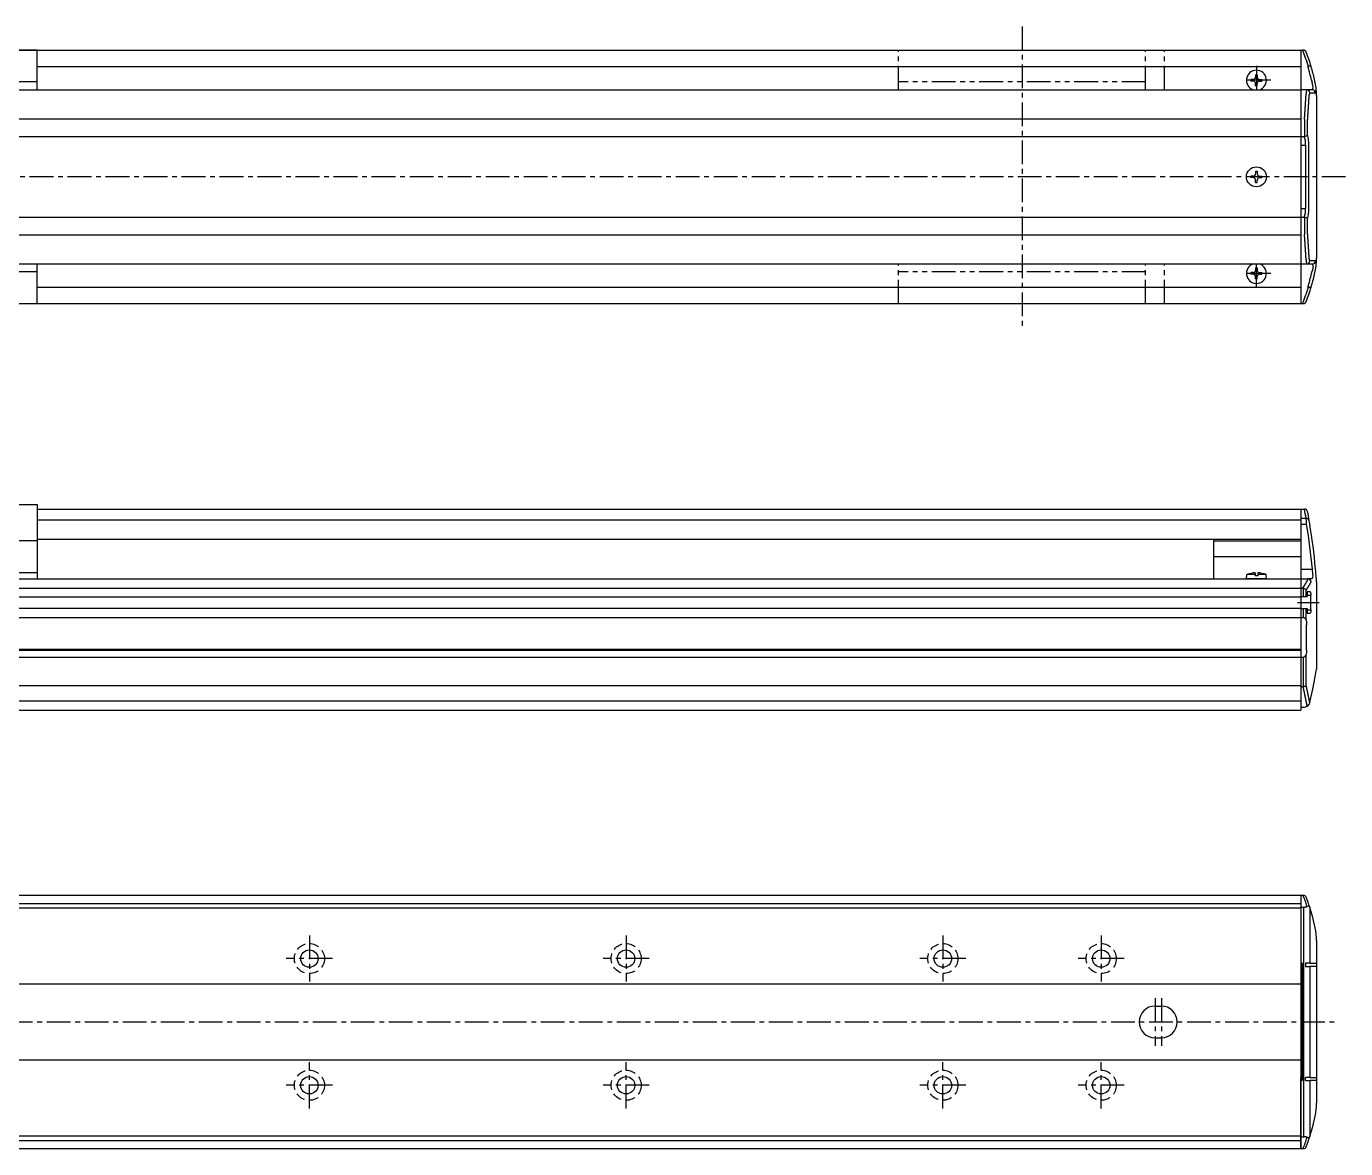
# Model space of a CAD drawing. Extents: x -241 to 603, y 110 to 503.
# Drawn here: x 186.1 to 602.6, y 148.9 to 503.1 of the extents above; entities that cross this region are included whole.
import ezdxf

# ---------------------------------------------------------------- set-up
doc = ezdxf.new("R2010")
doc.units = 0
for name, pattern in [('CENTER', [12, 7.5, -1.5, 1.5, -1.5]), ('CONTINOUS', [0]), ('DASHED', [4.5, 3, -1.5]), ('PHANTOM', [15, 7.5, -1.5, 1.5, -1.5, 1.5, -1.5])]:
    doc.linetypes.add(name, pattern=pattern)
doc.layers.get('0').update_dxf_attribs({"linetype": 'CONTINUOUS'})
doc.layers.add('CENTER', color=1, linetype='CENTER')

# ---------------------------------------------------------------- blocks, each defined once
blk = doc.blocks.new('DTL0004')
at = {"color": 0, "linetype": 'CONTINUOUS'}
for p, q in [((-3.15, 0), (-3.04, 1.3)), ((3.15, 0), (-3.15, 0)), ((-0.4, 1.3), (-3.04, 1.3)), ((-0.4, 1.89), (-0.4, 0.9)), ((0.4, 0.9), (-0.4, 0.9)), ((0.4, 1.89), (0.4, 0.9)), ((3.04, 1.3), (0.4, 1.3)), ((3.15, 0), (3.04, 1.3))]:
    blk.add_line(p, q, dxfattribs=at)
for start, end in [(92.8723, 112.3565), (67.6435, 87.1277)]:
    blk.add_arc((0, -6.08), 7.98, start, end, dxfattribs=at)
at = {"color": 0}
blk.add_point((0, 0), dxfattribs=at)
blk.add_point((0, 0), dxfattribs=at)

msp = doc.modelspace()

# ---------------------------------------------------------------- linework, layer by layer
at = {"color": 7, "linetype": 'CONTINOUS'}
for p, q in [((-67.56, 495.65), (588.44, 495.65)), ((189.44, 495.65), (111.44, 495.65)), ((189.44, 483.15), (189.44, 495.65)), ((588.44, 495.65), (588.44, 415.65)), ((588.44, 495.65), (589.03, 495.65)), ((589.22, 495.65), (589.03, 495.65)), ((189.44, 490.45), (588.44, 490.45)), ((574.19, 487.9), (574.19, 487.15)), ((574.19, 487.9), (574.69, 487.9)), ((574.69, 487.9), (574.69, 487.15)), ((590.83, 490.47), (590.69, 490.45)), ((189.44, 485.65), (111.44, 485.65)), ((572.69, 486.4), (572.69, 485.9)), ((573.44, 486.4), (572.69, 486.4)), ((573.44, 485.9), (572.69, 485.9)), ((574.19, 484.4), (574.19, 485.15)), ((574.19, 484.4), (574.69, 484.4)), ((574.69, 484.4), (574.69, 485.15)), ((575.44, 486.4), (576.19, 486.4)), ((575.44, 485.9), (576.19, 485.9)), ((576.19, 486.4), (576.19, 485.9)), ((591.83, 486.15), (592.04, 485.42)), ((593.02, 485.37), (592.81, 486.37)), ((593.35, 483.26), (593.34, 483.28)), ((-67.56, 483.15), (588.44, 483.15)), ((189.44, 483.15), (588.44, 483.15)), ((592.11, 483.15), (588.44, 483.15)), ((591.28, 482.15), (593.11, 482.15)), ((593.44, 481.3), (593.44, 430)), ((-67.56, 473.92), (588.44, 473.92)), ((589.62, 473.9), (589.63, 473.9)), ((589.63, 473.9), (589.63, 468.4)), ((590.62, 468.99), (590.62, 473.72)), ((-67.56, 468.38), (588.44, 468.38)), ((588.44, 468.4), (589.52, 468.4)), ((589.63, 468.4), (589.52, 468.4)), ((588.44, 465.65), (589.96, 465.65)), ((589.96, 465.65), (589.96, 445.65)), ((590.94, 445.65), (590.94, 465.65)), ((572.69, 455.9), (572.69, 455.4)), ((573.44, 455.9), (572.69, 455.9)), ((573.44, 455.4), (572.69, 455.4)), ((574.19, 457.4), (574.19, 456.65)), ((574.19, 457.4), (574.69, 457.4)), ((574.19, 453.9), (574.19, 454.65)), ((574.69, 457.4), (574.69, 456.65)), ((574.69, 453.9), (574.69, 454.65)), ((575.44, 455.9), (576.19, 455.9)), ((575.44, 455.4), (576.19, 455.4)), ((576.19, 455.9), (576.19, 455.4)), ((574.19, 453.9), (574.69, 453.9)), ((-67.56, 442.92), (588.44, 442.92)), ((588.44, 445.65), (589.96, 445.65)), ((588.44, 442.9), (589.52, 442.9)), ((589.52, 442.9), (589.63, 442.89)), ((589.63, 442.89), (589.63, 437.4)), ((590.62, 437.57), (590.62, 442.31)), ((-67.56, 437.38), (588.44, 437.38)), ((589.63, 437.4), (589.62, 437.4)), ((593.11, 429.15), (591.28, 429.15)), ((-67.56, 428.15), (588.44, 428.15)), ((189.44, 425.65), (111.44, 425.65)), ((189.44, 428.15), (588.44, 428.15)), ((189.44, 415.65), (189.44, 428.15)), ((572.69, 425.4), (572.69, 424.9)), ((573.44, 425.4), (572.69, 425.4)), ((573.44, 424.9), (572.69, 424.9)), ((574.19, 426.9), (574.19, 426.15)), ((574.19, 426.9), (574.69, 426.9)), ((574.69, 426.9), (574.69, 426.15)), ((575.44, 425.4), (576.19, 425.4)), ((575.44, 424.9), (576.19, 424.9)), ((576.19, 425.4), (576.19, 424.9)), ((588.44, 428.15), (592.11, 428.15)), ((591.83, 425.15), (592.04, 425.88)), ((592.81, 424.93), (593.02, 425.92)), ((593.34, 428.02), (593.35, 428.03)), ((189.44, 420.85), (588.44, 420.85)), ((574.19, 423.4), (574.19, 424.15)), ((574.19, 423.4), (574.69, 423.4)), ((574.69, 423.4), (574.69, 424.15)), ((590.83, 420.83), (590.69, 420.84)), ((-67.56, 415.65), (588.44, 415.65)), ((111.44, 415.65), (189.44, 415.65)), ((588.44, 415.65), (589.03, 415.65)), ((589.03, 415.65), (589.22, 415.65)), ((111.44, 352.26), (189.44, 352.26)), ((189.44, 352.26), (189.44, 328.76)), ((189.44, 350.76), (588.44, 350.76)), ((588.44, 350.76), (588.44, 288.26)), ((588.44, 350.76), (588.44, 341.26)), ((588.44, 350.76), (589.62, 350.76)), ((588.44, 350.76), (588.44, 341.26)), ((589.63, 350.76), (589.62, 350.76)), ((189.44, 347.4), (588.44, 347.4)), ((588.44, 347.87), (590.14, 347.87)), ((588.44, 345.99), (590.29, 345.99)), ((158.52, 340.89), (189.44, 340.89)), ((189.44, 341.26), (588.44, 341.26)), ((560.94, 341.26), (560.94, 328.76)), ((560.94, 340.79), (588.44, 340.79)), ((560.94, 335.8), (588.44, 335.8)), ((111.44, 330.76), (189.44, 330.76)), ((588.44, 331.76), (592.11, 331.76)), ((593.34, 329.08), (593.35, 329.06)), ((-67.56, 328.76), (588.44, 328.76)), ((-67.56, 325.76), (588.44, 325.76)), ((588.44, 328.76), (590.69, 328.76)), ((588.44, 328.76), (588.44, 287.26)), ((588.44, 325.76), (589.03, 325.76)), ((589.03, 325.76), (589.22, 325.74)), ((589.22, 325.74), (589.22, 323.16)), ((590.16, 323.16), (590.16, 325.18)), ((591.83, 328.76), (590.69, 328.76)), ((590.69, 328.76), (590.83, 328.75)), ((592.04, 328.85), (591.83, 328.76)), ((593.44, 327.76), (593.44, 300.26)), ((-67.56, 323.01), (588.44, 323.01)), ((588.44, 323.16), (590.41, 323.16)), ((591.36, 324.61), (590.41, 324.61)), ((590.41, 324.61), (590.41, 323.16)), ((590.41, 323.61), (591.67, 323.61)), ((591.67, 318.91), (591.67, 323.61)), ((-67.56, 319.51), (588.44, 319.51)), ((588.44, 319.36), (590.41, 319.36)), ((589.22, 319.36), (589.22, 316.49)), ((590.16, 315.69), (590.16, 319.36)), ((590.41, 319.36), (590.41, 317.91)), ((590.41, 318.91), (591.67, 318.91)), ((590.41, 317.91), (591.36, 317.91)), ((-67.56, 316.49), (588.44, 316.49)), ((588.44, 316.49), (589.22, 316.49)), ((590.3, 306.26), (590.3, 314.26)), ((-67.56, 306.56), (588.44, 306.56)), ((-67.56, 306.26), (588.44, 306.26)), ((590.16, 295.03), (590.16, 304.82)), ((-67.56, 304.02), (588.44, 304.02)), ((588.44, 304.02), (589.22, 304.02)), ((589.22, 304.02), (589.22, 294.76)), ((-67.56, 295.03), (588.44, 295.03)), ((588.44, 294.76), (589.17, 294.76)), ((589.22, 294.76), (589.17, 294.76)), ((-67.56, 290.26), (588.44, 290.26)), ((588.44, 288.26), (589.39, 288.26)), ((591.33, 289.79), (591.29, 289.65)), ((-67.56, 287.26), (588.44, 287.26)), ((-67.56, 228.86), (588.44, 228.86)), ((-67.56, 226.27), (588.44, 226.27)), ((588.44, 228.86), (588.44, 148.86)), ((588.44, 228.86), (588.44, 206.42)), ((588.44, 228.86), (589.17, 228.86)), ((588.44, 225.11), (589.39, 225.11)), ((589.17, 228.86), (589.22, 228.86)), ((589.39, 152.62), (589.39, 225.11)), ((591.29, 225.07), (591.33, 224.95)), ((591.33, 224.95), (591.33, 207.36)), ((-67.56, 224.86), (588.44, 224.86)), ((593.44, 214.52), (593.44, 163.21)), ((588.89, 207.36), (588.44, 207.36)), ((588.44, 206.42), (588.89, 206.41)), ((588.89, 207.36), (588.89, 170.36)), ((591.33, 207.36), (589.94, 207.36)), ((589.94, 207.36), (589.94, 206.36)), ((589.94, 206.36), (591.33, 206.36)), ((591.33, 207.36), (593.27, 207.36)), ((591.33, 206.36), (591.33, 171.36)), ((593.27, 206.36), (591.33, 206.36)), ((593.27, 207.36), (593.44, 207.31)), ((593.44, 206.3), (593.27, 206.36)), ((-67.56, 200.86), (588.44, 200.86)), ((542.44, 193.86), (544.44, 193.86)), ((542.44, 183.86), (544.44, 183.86)), ((-67.56, 176.86), (588.44, 176.86)), ((588.89, 171.32), (588.44, 171.31)), ((588.44, 148.86), (588.44, 171.31)), ((591.33, 171.36), (589.94, 171.36)), ((589.94, 170.36), (589.94, 171.36)), ((591.33, 171.36), (593.27, 171.36)), ((593.27, 171.36), (593.44, 171.43)), ((588.89, 170.36), (588.44, 170.36)), ((589.94, 170.36), (591.33, 170.36)), ((591.33, 170.36), (591.33, 152.78)), ((593.27, 170.36), (591.33, 170.36)), ((593.44, 170.42), (593.27, 170.36)), ((-67.56, 152.86), (588.44, 152.86)), ((-67.56, 151.46), (588.44, 151.46)), ((588.44, 152.62), (589.39, 152.62)), ((591.33, 152.78), (591.29, 152.66)), ((-67.56, 148.86), (588.44, 148.86)), ((588.44, 148.86), (589.17, 148.86)), ((589.22, 148.86), (589.17, 148.86))]:
    msp.add_line(p, q, dxfattribs=at)
at = {"color": 3, "linetype": 'PHANTOM'}
for p, q in [((461.44, 483.15), (461.44, 495.65)), ((539.44, 483.15), (539.44, 495.65)), ((545.44, 483.15), (545.44, 495.65)), ((539.44, 485.65), (461.44, 485.65)), ((461.44, 415.65), (461.44, 428.15)), ((539.44, 425.65), (461.44, 425.65)), ((539.44, 415.65), (539.44, 428.15)), ((545.44, 415.65), (545.44, 428.15))]:
    msp.add_line(p, q, dxfattribs=at)
at = {"color": 7, "linetype": 'CONTINOUS'}
for points in [[(591.73, 490.47), (591.72, 490.48), (591.71, 490.5), (591.6, 490.55), (591.41, 490.56), (591.14, 490.54), (590.83, 490.47)], [(592.34, 483.95), (592.25, 484.51), (592.04, 485.42)], [(592.34, 427.34), (592.25, 426.79), (592.04, 425.88)], [(591.73, 420.82), (591.72, 420.82), (591.71, 420.8), (591.6, 420.75), (591.41, 420.73), (591.14, 420.76), (590.83, 420.83)], [(590.29, 345.99), (590.26, 346.42), (590.21, 347.04), (590.16, 347.54), (590.14, 347.87)], [(592.04, 328.85), (592.25, 329.24), (592.34, 329.71)], [(591.36, 324.61), (591.37, 324.61), (591.47, 324.54), (591.56, 324.37), (591.63, 324.13), (591.66, 323.83), (591.67, 323.61)], [(591.67, 318.91), (591.67, 318.81), (591.64, 318.49), (591.58, 318.2), (591.49, 318), (591.38, 317.91), (591.36, 317.91)], [(590.16, 315.69), (590.24, 315.2), (590.3, 314.26)], [(590.3, 306.26), (590.28, 305.71), (590.16, 304.82)], [(591.33, 289.79), (592.25, 293.88), (593.02, 297.84)], [(591.29, 225.07), (591.24, 225.17), (591.1, 225.3), (590.84, 225.36), (590.45, 225.29)], [(593.02, 218.59), (592.25, 221.86), (591.33, 224.95)], [(591.33, 152.78), (592.25, 155.87), (593.02, 159.14)], [(590.45, 152.44), (590.66, 152.38), (590.96, 152.38), (591.19, 152.49), (591.29, 152.66)]]:
    msp.add_lwpolyline(points, dxfattribs=at)
for points in [[(589.62, 473.9, 0), (589.63, 473.96, 0), (589.63, 474.02, 0), (589.63, 474.08, 0), (589.64, 474.15, 0), (589.64, 474.21, 0), (589.65, 474.27, 0), (589.65, 474.33, 0), (589.66, 474.39, 0), (589.66, 474.46, 0), (589.66, 474.52, 0), (589.67, 474.58, 0), (589.67, 474.64, 0), (589.68, 474.7, 0), (589.68, 474.76, 0), (589.68, 474.83, 0), (589.69, 474.89, 0), (589.69, 474.95, 0), (589.7, 475.01, 0), (589.7, 475.07, 0), (589.71, 475.14, 0), (589.71, 475.2, 0), (589.71, 475.26, 0), (589.72, 475.32, 0), (589.72, 475.38, 0), (589.73, 475.45, 0), (589.73, 475.51, 0), (589.74, 475.57, 0), (589.74, 475.63, 0), (589.74, 475.69, 0), (589.75, 475.76, 0), (589.75, 475.82, 0), (589.75, 475.88, 0), (589.76, 475.94, 0), (589.76, 476, 0), (589.77, 476.07, 0), (589.77, 476.13, 0), (589.77, 476.19, 0), (589.78, 476.25, 0), (589.78, 476.31, 0), (589.79, 476.38, 0), (589.79, 476.44, 0), (589.8, 476.5, 0), (589.8, 476.56, 0), (589.8, 476.62, 0), (589.81, 476.68, 0), (589.81, 476.75, 0), (589.82, 476.81, 0), (589.82, 476.87, 0), (589.82, 476.93, 0), (589.83, 477, 0), (589.83, 477.06, 0), (589.84, 477.12, 0), (589.84, 477.18, 0), (589.84, 477.24, 0), (589.85, 477.31, 0), (589.85, 477.37, 0), (589.86, 477.43, 0), (589.86, 477.49, 0), (589.86, 477.55, 0), (589.87, 477.62, 0), (589.87, 477.68, 0), (589.88, 477.74, 0), (589.88, 477.8, 0), (589.88, 477.86, 0), (589.89, 477.93, 0), (589.89, 477.99, 0), (589.9, 478.05, 0), (589.9, 478.11, 0), (589.9, 478.17, 0), (589.91, 478.24, 0), (589.91, 478.3, 0), (589.92, 478.36, 0), (589.92, 478.42, 0), (589.92, 478.48, 0), (589.93, 478.54, 0), (589.93, 478.61, 0), (589.94, 478.67, 0), (589.94, 478.73, 0), (589.94, 478.79, 0), (589.95, 478.85, 0), (589.95, 478.92, 0), (589.96, 478.98, 0), (589.96, 479.04, 0), (589.96, 479.1, 0), (589.97, 479.17, 0), (589.97, 479.23, 0), (589.98, 479.29, 0), (589.98, 479.35, 0), (589.98, 479.41, 0), (589.99, 479.48, 0), (589.99, 479.54, 0), (590, 479.6, 0), (590, 479.66, 0), (590, 479.72, 0), (590.01, 479.79, 0), (590.01, 479.85, 0), (590.01, 479.91, 0), (590.02, 479.97, 0), (590.02, 480.03, 0), (590.03, 480.1, 0), (590.03, 480.16, 0), (590.03, 480.22, 0), (590.04, 480.28, 0), (590.04, 480.34, 0), (590.05, 480.4, 0), (590.05, 480.47, 0), (590.05, 480.53, 0), (590.06, 480.59, 0), (590.06, 480.65, 0), (590.07, 480.72, 0), (590.07, 480.78, 0), (590.07, 480.84, 0), (590.08, 480.9, 0), (590.08, 480.96, 0), (590.09, 481.03, 0), (590.09, 481.09, 0), (590.09, 481.15, 0), (590.1, 481.21, 0), (590.1, 481.27, 0), (590.1, 481.34, 0), (590.11, 481.4, 0), (590.11, 481.46, 0), (590.12, 481.52, 0), (590.12, 481.58, 0), (590.12, 481.65, 0), (590.13, 481.71, 0), (590.13, 481.77, 0), (590.13, 481.83, 0)], [(590.62, 473.72, 0), (590.62, 473.78, 0), (590.63, 473.84, 0), (590.63, 473.9, 0), (590.63, 473.96, 0), (590.64, 474.02, 0), (590.64, 474.09, 0), (590.65, 474.15, 0), (590.65, 474.21, 0), (590.65, 474.27, 0), (590.66, 474.33, 0), (590.66, 474.39, 0), (590.67, 474.45, 0), (590.67, 474.51, 0), (590.67, 474.57, 0), (590.68, 474.63, 0), (590.68, 474.69, 0), (590.69, 474.75, 0), (590.69, 474.81, 0), (590.7, 474.87, 0), (590.7, 474.93, 0), (590.7, 475, 0), (590.71, 475.06, 0), (590.71, 475.12, 0), (590.72, 475.18, 0), (590.72, 475.24, 0), (590.72, 475.3, 0), (590.73, 475.36, 0), (590.73, 475.42, 0), (590.74, 475.48, 0), (590.74, 475.54, 0), (590.74, 475.6, 0), (590.75, 475.66, 0), (590.75, 475.72, 0), (590.75, 475.78, 0), (590.76, 475.84, 0), (590.76, 475.9, 0), (590.77, 475.97, 0), (590.77, 476.03, 0), (590.77, 476.09, 0), (590.78, 476.15, 0), (590.78, 476.21, 0), (590.79, 476.27, 0), (590.79, 476.33, 0), (590.79, 476.39, 0), (590.8, 476.45, 0), (590.8, 476.51, 0), (590.81, 476.57, 0), (590.81, 476.63, 0), (590.82, 476.69, 0), (590.82, 476.75, 0), (590.82, 476.81, 0), (590.83, 476.88, 0), (590.83, 476.94, 0), (590.84, 477, 0), (590.84, 477.06, 0), (590.84, 477.12, 0), (590.85, 477.18, 0), (590.85, 477.24, 0), (590.85, 477.3, 0), (590.86, 477.36, 0), (590.86, 477.42, 0), (590.87, 477.48, 0), (590.87, 477.54, 0), (590.87, 477.6, 0), (590.88, 477.66, 0), (590.88, 477.73, 0), (590.89, 477.79, 0), (590.89, 477.85, 0), (590.89, 477.91, 0), (590.9, 477.97, 0), (590.9, 478.03, 0), (590.91, 478.09, 0), (590.91, 478.15, 0), (590.91, 478.21, 0), (590.92, 478.27, 0), (590.92, 478.33, 0), (590.92, 478.39, 0), (590.93, 478.45, 0), (590.93, 478.51, 0), (590.94, 478.57, 0), (590.94, 478.64, 0), (590.95, 478.7, 0), (590.95, 478.76, 0), (590.95, 478.82, 0), (590.96, 478.88, 0), (590.96, 478.94, 0), (590.96, 479, 0), (590.97, 479.06, 0), (590.97, 479.12, 0), (590.98, 479.18, 0), (590.98, 479.24, 0), (590.98, 479.3, 0), (590.99, 479.36, 0), (590.99, 479.42, 0), (591, 479.49, 0), (591, 479.55, 0), (591, 479.61, 0), (591.01, 479.67, 0), (591.01, 479.73, 0), (591.01, 479.79, 0), (591.02, 479.85, 0), (591.02, 479.91, 0), (591.03, 479.97, 0), (591.03, 480.03, 0), (591.03, 480.09, 0), (591.04, 480.15, 0), (591.04, 480.21, 0), (591.04, 480.27, 0), (591.05, 480.34, 0), (591.05, 480.4, 0), (591.06, 480.46, 0), (591.06, 480.52, 0), (591.06, 480.58, 0), (591.07, 480.64, 0), (591.07, 480.7, 0), (591.08, 480.76, 0), (591.08, 480.82, 0), (591.08, 480.88, 0), (591.09, 480.94, 0), (591.09, 481, 0), (591.1, 481.06, 0), (591.1, 481.13, 0), (591.1, 481.19, 0), (591.11, 481.25, 0), (591.11, 481.31, 0), (591.11, 481.37, 0), (591.12, 481.43, 0), (591.12, 481.49, 0)], [(590.13, 429.46, 0), (590.13, 429.53, 0), (590.13, 429.59, 0), (590.12, 429.65, 0), (590.12, 429.71, 0), (590.12, 429.77, 0), (590.11, 429.84, 0), (590.11, 429.9, 0), (590.1, 429.96, 0), (590.1, 430.02, 0), (590.1, 430.08, 0), (590.09, 430.15, 0), (590.09, 430.21, 0), (590.09, 430.27, 0), (590.08, 430.33, 0), (590.08, 430.39, 0), (590.07, 430.46, 0), (590.07, 430.52, 0), (590.07, 430.58, 0), (590.06, 430.64, 0), (590.06, 430.7, 0), (590.05, 430.77, 0), (590.05, 430.83, 0), (590.05, 430.89, 0), (590.04, 430.95, 0), (590.04, 431.02, 0), (590.03, 431.08, 0), (590.03, 431.14, 0), (590.03, 431.2, 0), (590.02, 431.26, 0), (590.02, 431.33, 0), (590.01, 431.39, 0), (590.01, 431.45, 0), (590.01, 431.51, 0), (590, 431.57, 0), (590, 431.64, 0), (590, 431.7, 0), (589.99, 431.76, 0), (589.99, 431.82, 0), (589.98, 431.88, 0), (589.98, 431.95, 0), (589.98, 432.01, 0), (589.97, 432.07, 0), (589.97, 432.13, 0), (589.96, 432.19, 0), (589.96, 432.26, 0), (589.96, 432.32, 0), (589.95, 432.38, 0), (589.95, 432.44, 0), (589.94, 432.5, 0), (589.94, 432.57, 0), (589.94, 432.63, 0), (589.93, 432.69, 0), (589.93, 432.75, 0), (589.92, 432.81, 0), (589.92, 432.88, 0), (589.92, 432.94, 0), (589.91, 433, 0), (589.91, 433.06, 0), (589.9, 433.12, 0), (589.9, 433.19, 0), (589.9, 433.25, 0), (589.89, 433.31, 0), (589.89, 433.37, 0), (589.88, 433.43, 0), (589.88, 433.5, 0), (589.88, 433.56, 0), (589.87, 433.62, 0), (589.87, 433.68, 0), (589.86, 433.74, 0), (589.86, 433.81, 0), (589.86, 433.87, 0), (589.85, 433.93, 0), (589.85, 433.99, 0), (589.84, 434.05, 0), (589.84, 434.12, 0), (589.84, 434.18, 0), (589.83, 434.24, 0), (589.83, 434.3, 0), (589.82, 434.36, 0), (589.82, 434.43, 0), (589.82, 434.49, 0), (589.81, 434.55, 0), (589.81, 434.61, 0), (589.8, 434.67, 0), (589.8, 434.74, 0), (589.8, 434.8, 0), (589.79, 434.86, 0), (589.79, 434.92, 0), (589.78, 434.98, 0), (589.78, 435.05, 0), (589.77, 435.11, 0), (589.77, 435.17, 0), (589.77, 435.23, 0), (589.76, 435.29, 0), (589.76, 435.36, 0), (589.75, 435.42, 0), (589.75, 435.48, 0), (589.75, 435.54, 0), (589.74, 435.6, 0), (589.74, 435.67, 0), (589.74, 435.73, 0), (589.73, 435.79, 0), (589.73, 435.85, 0), (589.72, 435.91, 0), (589.72, 435.97, 0), (589.71, 436.04, 0), (589.71, 436.1, 0), (589.71, 436.16, 0), (589.7, 436.22, 0), (589.7, 436.28, 0), (589.69, 436.35, 0), (589.69, 436.41, 0), (589.68, 436.47, 0), (589.68, 436.53, 0), (589.68, 436.59, 0), (589.67, 436.66, 0), (589.67, 436.72, 0), (589.66, 436.78, 0), (589.66, 436.84, 0), (589.66, 436.9, 0), (589.65, 436.96, 0), (589.65, 437.03, 0), (589.64, 437.09, 0), (589.64, 437.15, 0), (589.63, 437.21, 0), (589.63, 437.27, 0), (589.63, 437.34, 0), (589.62, 437.4, 0)], [(591.12, 429.81, 0), (591.12, 429.87, 0), (591.11, 429.93, 0), (591.11, 429.99, 0), (591.11, 430.05, 0), (591.1, 430.11, 0), (591.1, 430.17, 0), (591.1, 430.23, 0), (591.09, 430.29, 0), (591.09, 430.35, 0), (591.08, 430.41, 0), (591.08, 430.48, 0), (591.08, 430.54, 0), (591.07, 430.6, 0), (591.07, 430.66, 0), (591.06, 430.72, 0), (591.06, 430.78, 0), (591.06, 430.84, 0), (591.05, 430.9, 0), (591.05, 430.96, 0), (591.04, 431.02, 0), (591.04, 431.08, 0), (591.04, 431.14, 0), (591.03, 431.2, 0), (591.03, 431.26, 0), (591.03, 431.32, 0), (591.02, 431.39, 0), (591.02, 431.45, 0), (591.01, 431.51, 0), (591.01, 431.57, 0), (591.01, 431.63, 0), (591, 431.69, 0), (591, 431.75, 0), (591, 431.81, 0), (590.99, 431.87, 0), (590.99, 431.93, 0), (590.98, 431.99, 0), (590.98, 432.05, 0), (590.98, 432.12, 0), (590.97, 432.18, 0), (590.97, 432.24, 0), (590.96, 432.3, 0), (590.96, 432.36, 0), (590.96, 432.42, 0), (590.95, 432.48, 0), (590.95, 432.54, 0), (590.95, 432.6, 0), (590.94, 432.66, 0), (590.94, 432.72, 0), (590.93, 432.78, 0), (590.93, 432.84, 0), (590.92, 432.9, 0), (590.92, 432.96, 0), (590.92, 433.02, 0), (590.91, 433.09, 0), (590.91, 433.15, 0), (590.91, 433.21, 0), (590.9, 433.27, 0), (590.9, 433.33, 0), (590.89, 433.39, 0), (590.89, 433.45, 0), (590.89, 433.51, 0), (590.88, 433.57, 0), (590.88, 433.63, 0), (590.87, 433.69, 0), (590.87, 433.75, 0), (590.87, 433.81, 0), (590.86, 433.88, 0), (590.86, 433.94, 0), (590.85, 434, 0), (590.85, 434.06, 0), (590.85, 434.12, 0), (590.84, 434.18, 0), (590.84, 434.24, 0), (590.84, 434.3, 0), (590.83, 434.36, 0), (590.83, 434.42, 0), (590.82, 434.48, 0), (590.82, 434.54, 0), (590.82, 434.6, 0), (590.81, 434.66, 0), (590.81, 434.73, 0), (590.8, 434.79, 0), (590.8, 434.85, 0), (590.79, 434.91, 0), (590.79, 434.97, 0), (590.79, 435.03, 0), (590.78, 435.09, 0), (590.78, 435.15, 0), (590.77, 435.21, 0), (590.77, 435.27, 0), (590.77, 435.33, 0), (590.76, 435.39, 0), (590.76, 435.45, 0), (590.75, 435.51, 0), (590.75, 435.57, 0), (590.75, 435.63, 0), (590.74, 435.69, 0), (590.74, 435.76, 0), (590.74, 435.82, 0), (590.73, 435.88, 0), (590.73, 435.94, 0), (590.72, 436, 0), (590.72, 436.06, 0), (590.72, 436.12, 0), (590.71, 436.18, 0), (590.71, 436.24, 0), (590.7, 436.3, 0), (590.7, 436.36, 0), (590.7, 436.42, 0), (590.69, 436.48, 0), (590.69, 436.54, 0), (590.68, 436.61, 0), (590.68, 436.66, 0), (590.67, 436.73, 0), (590.67, 436.79, 0), (590.67, 436.85, 0), (590.66, 436.91, 0), (590.66, 436.97, 0), (590.65, 437.03, 0), (590.65, 437.09, 0), (590.65, 437.15, 0), (590.64, 437.21, 0), (590.64, 437.27, 0), (590.63, 437.33, 0), (590.63, 437.39, 0), (590.63, 437.45, 0), (590.62, 437.51, 0), (590.62, 437.57, 0)], [(589.03, 325.76, 0), (589.04, 325.78, 0), (589.06, 325.8, 0), (589.07, 325.83, 0), (589.09, 325.85, 0), (589.11, 325.87, 0), (589.12, 325.89, 0), (589.14, 325.92, 0), (589.15, 325.94, 0), (589.17, 325.96, 0), (589.18, 325.99, 0), (589.2, 326.01, 0), (589.22, 326.03, 0), (589.23, 326.06, 0), (589.25, 326.08, 0), (589.26, 326.1, 0), (589.28, 326.13, 0), (589.29, 326.15, 0), (589.31, 326.17, 0), (589.33, 326.19, 0), (589.34, 326.22, 0), (589.36, 326.24, 0), (589.37, 326.26, 0), (589.39, 326.29, 0), (589.4, 326.31, 0), (589.42, 326.33, 0), (589.43, 326.36, 0), (589.45, 326.38, 0), (589.46, 326.4, 0), (589.48, 326.43, 0), (589.49, 326.45, 0), (589.51, 326.47, 0), (589.52, 326.5, 0), (589.54, 326.52, 0), (589.55, 326.54, 0), (589.57, 326.56, 0), (589.58, 326.59, 0), (589.6, 326.61, 0), (589.61, 326.63, 0), (589.63, 326.66, 0), (589.64, 326.68, 0), (589.66, 326.7, 0), (589.67, 326.73, 0), (589.69, 326.75, 0), (589.7, 326.77, 0), (589.72, 326.8, 0), (589.73, 326.82, 0), (589.75, 326.84, 0), (589.76, 326.87, 0), (589.77, 326.89, 0), (589.79, 326.91, 0), (589.8, 326.94, 0), (589.82, 326.96, 0), (589.83, 326.98, 0), (589.85, 327.01, 0), (589.86, 327.03, 0), (589.88, 327.05, 0), (589.89, 327.08, 0), (589.9, 327.1, 0), (589.92, 327.12, 0), (589.93, 327.15, 0), (589.95, 327.17, 0), (589.96, 327.19, 0), (589.98, 327.22, 0), (589.99, 327.24, 0), (590, 327.26, 0), (590.02, 327.29, 0), (590.03, 327.31, 0), (590.05, 327.33, 0), (590.06, 327.36, 0), (590.07, 327.38, 0), (590.09, 327.4, 0), (590.1, 327.43, 0), (590.12, 327.45, 0), (590.13, 327.47, 0), (590.14, 327.5, 0), (590.16, 327.52, 0), (590.17, 327.54, 0), (590.18, 327.57, 0), (590.2, 327.59, 0), (590.21, 327.62, 0), (590.23, 327.64, 0), (590.24, 327.66, 0), (590.25, 327.69, 0), (590.27, 327.71, 0), (590.28, 327.73, 0), (590.29, 327.76, 0), (590.31, 327.78, 0), (590.32, 327.8, 0), (590.33, 327.83, 0), (590.35, 327.85, 0), (590.36, 327.87, 0), (590.37, 327.9, 0), (590.39, 327.92, 0), (590.4, 327.94, 0), (590.41, 327.97, 0), (590.43, 327.99, 0), (590.44, 328.01, 0), (590.45, 328.04, 0), (590.47, 328.06, 0), (590.48, 328.08, 0), (590.49, 328.11, 0), (590.5, 328.13, 0), (590.52, 328.16, 0), (590.53, 328.18, 0), (590.54, 328.2, 0), (590.56, 328.23, 0), (590.57, 328.25, 0), (590.58, 328.27, 0), (590.6, 328.3, 0), (590.61, 328.32, 0), (590.62, 328.35, 0), (590.63, 328.37, 0), (590.65, 328.39, 0), (590.66, 328.42, 0), (590.67, 328.44, 0), (590.68, 328.46, 0), (590.7, 328.49, 0), (590.71, 328.51, 0), (590.72, 328.53, 0), (590.73, 328.56, 0), (590.75, 328.58, 0), (590.76, 328.61, 0), (590.77, 328.63, 0), (590.78, 328.65, 0), (590.8, 328.68, 0), (590.81, 328.7, 0), (590.82, 328.72, 0), (590.83, 328.75, 0)], [(590.16, 325.18, 0), (590.17, 325.2, 0), (590.18, 325.22, 0), (590.2, 325.24, 0), (590.21, 325.26, 0), (590.22, 325.28, 0), (590.24, 325.3, 0), (590.25, 325.32, 0), (590.26, 325.34, 0), (590.28, 325.36, 0), (590.29, 325.38, 0), (590.3, 325.4, 0), (590.32, 325.42, 0), (590.33, 325.44, 0), (590.35, 325.46, 0), (590.36, 325.48, 0), (590.37, 325.5, 0), (590.38, 325.52, 0), (590.4, 325.54, 0), (590.41, 325.56, 0), (590.42, 325.58, 0), (590.44, 325.6, 0), (590.45, 325.62, 0), (590.46, 325.64, 0), (590.48, 325.66, 0), (590.49, 325.68, 0), (590.5, 325.7, 0), (590.52, 325.72, 0), (590.53, 325.74, 0), (590.54, 325.76, 0), (590.56, 325.78, 0), (590.57, 325.8, 0), (590.58, 325.82, 0), (590.6, 325.84, 0), (590.61, 325.86, 0), (590.62, 325.88, 0), (590.63, 325.9, 0), (590.65, 325.92, 0), (590.66, 325.94, 0), (590.67, 325.96, 0), (590.68, 325.98, 0), (590.7, 326, 0), (590.71, 326.02, 0), (590.72, 326.04, 0), (590.74, 326.06, 0), (590.75, 326.08, 0), (590.76, 326.1, 0), (590.77, 326.12, 0), (590.79, 326.14, 0), (590.8, 326.16, 0), (590.81, 326.18, 0), (590.83, 326.2, 0), (590.84, 326.22, 0), (590.85, 326.24, 0), (590.86, 326.26, 0), (590.88, 326.28, 0), (590.89, 326.3, 0), (590.9, 326.32, 0), (590.91, 326.34, 0), (590.92, 326.36, 0), (590.94, 326.38, 0), (590.95, 326.4, 0), (590.96, 326.42, 0), (590.97, 326.44, 0), (590.99, 326.46, 0), (591, 326.48, 0), (591.01, 326.5, 0), (591.02, 326.52, 0), (591.03, 326.54, 0), (591.05, 326.56, 0), (591.06, 326.58, 0), (591.07, 326.6, 0), (591.08, 326.62, 0), (591.1, 326.64, 0), (591.11, 326.66, 0), (591.12, 326.68, 0), (591.13, 326.7, 0), (591.14, 326.72, 0), (591.16, 326.74, 0), (591.17, 326.76, 0), (591.18, 326.78, 0), (591.19, 326.8, 0), (591.2, 326.82, 0), (591.22, 326.84, 0), (591.23, 326.86, 0), (591.24, 326.88, 0), (591.25, 326.9, 0), (591.26, 326.92, 0), (591.27, 326.94, 0), (591.29, 326.96, 0), (591.3, 326.99, 0), (591.31, 327, 0), (591.32, 327.03, 0), (591.33, 327.05, 0), (591.34, 327.07, 0), (591.36, 327.09, 0), (591.37, 327.11, 0), (591.38, 327.13, 0), (591.39, 327.15, 0), (591.4, 327.17, 0), (591.41, 327.19, 0), (591.42, 327.21, 0), (591.44, 327.23, 0), (591.45, 327.25, 0), (591.46, 327.27, 0), (591.47, 327.29, 0), (591.48, 327.31, 0), (591.49, 327.33, 0), (591.5, 327.35, 0), (591.52, 327.37, 0), (591.53, 327.39, 0), (591.54, 327.41, 0), (591.55, 327.43, 0), (591.56, 327.45, 0), (591.57, 327.47, 0), (591.58, 327.49, 0), (591.59, 327.51, 0), (591.61, 327.53, 0), (591.62, 327.55, 0), (591.63, 327.57, 0), (591.64, 327.59, 0), (591.65, 327.62, 0), (591.66, 327.63, 0), (591.67, 327.66, 0), (591.68, 327.68, 0), (591.69, 327.7, 0), (591.7, 327.72, 0), (591.72, 327.74, 0), (591.73, 327.76, 0)], [(590.45, 288.56, 0), (590.44, 288.61, 0), (590.43, 288.66, 0), (590.42, 288.71, 0), (590.41, 288.76, 0), (590.4, 288.81, 0), (590.39, 288.86, 0), (590.39, 288.91, 0), (590.38, 288.95, 0), (590.37, 289, 0), (590.36, 289.05, 0), (590.35, 289.1, 0), (590.34, 289.15, 0), (590.33, 289.2, 0), (590.32, 289.25, 0), (590.31, 289.3, 0), (590.3, 289.35, 0), (590.29, 289.39, 0), (590.28, 289.44, 0), (590.27, 289.49, 0), (590.26, 289.54, 0), (590.26, 289.59, 0), (590.25, 289.64, 0), (590.24, 289.69, 0), (590.23, 289.74, 0), (590.22, 289.79, 0), (590.21, 289.83, 0), (590.2, 289.88, 0), (590.19, 289.93, 0), (590.18, 289.98, 0), (590.17, 290.03, 0), (590.16, 290.08, 0), (590.15, 290.13, 0), (590.14, 290.17, 0), (590.13, 290.22, 0), (590.12, 290.27, 0), (590.11, 290.32, 0), (590.1, 290.37, 0), (590.09, 290.42, 0), (590.09, 290.47, 0), (590.08, 290.51, 0), (590.07, 290.56, 0), (590.06, 290.61, 0), (590.05, 290.66, 0), (590.04, 290.71, 0), (590.03, 290.76, 0), (590.02, 290.81, 0), (590.01, 290.86, 0), (590, 290.9, 0), (589.99, 290.95, 0), (589.98, 291, 0), (589.97, 291.05, 0), (589.96, 291.1, 0), (589.95, 291.15, 0), (589.94, 291.19, 0), (589.93, 291.24, 0), (589.92, 291.29, 0), (589.91, 291.34, 0), (589.9, 291.39, 0), (589.89, 291.44, 0), (589.88, 291.49, 0), (589.87, 291.53, 0), (589.86, 291.58, 0), (589.85, 291.63, 0), (589.84, 291.68, 0), (589.83, 291.73, 0), (589.82, 291.77, 0), (589.81, 291.82, 0), (589.8, 291.87, 0), (589.79, 291.92, 0), (589.78, 291.97, 0), (589.77, 292.02, 0), (589.76, 292.06, 0), (589.75, 292.11, 0), (589.74, 292.16, 0), (589.73, 292.21, 0), (589.72, 292.26, 0), (589.71, 292.31, 0), (589.7, 292.36, 0), (589.69, 292.4, 0), (589.68, 292.45, 0), (589.67, 292.5, 0), (589.66, 292.55, 0), (589.65, 292.6, 0), (589.64, 292.64, 0), (589.63, 292.69, 0), (589.62, 292.74, 0), (589.61, 292.79, 0), (589.6, 292.84, 0), (589.59, 292.89, 0), (589.58, 292.93, 0), (589.57, 292.98, 0), (589.55, 293.03, 0), (589.54, 293.08, 0), (589.53, 293.13, 0), (589.52, 293.18, 0), (589.51, 293.22, 0), (589.5, 293.27, 0), (589.49, 293.32, 0), (589.48, 293.37, 0), (589.47, 293.42, 0), (589.46, 293.46, 0), (589.45, 293.51, 0), (589.44, 293.56, 0), (589.43, 293.61, 0), (589.42, 293.65, 0), (589.41, 293.7, 0), (589.4, 293.75, 0), (589.39, 293.8, 0), (589.38, 293.85, 0), (589.37, 293.89, 0), (589.36, 293.94, 0), (589.34, 293.99, 0), (589.33, 294.04, 0), (589.32, 294.09, 0), (589.31, 294.13, 0), (589.3, 294.18, 0), (589.29, 294.23, 0), (589.28, 294.28, 0), (589.27, 294.33, 0), (589.26, 294.38, 0), (589.25, 294.42, 0), (589.24, 294.47, 0), (589.23, 294.52, 0), (589.21, 294.57, 0), (589.2, 294.61, 0), (589.19, 294.66, 0), (589.18, 294.71, 0), (589.17, 294.76, 0)], [(591.29, 289.65, 0), (591.28, 289.69, 0), (591.27, 289.73, 0), (591.27, 289.77, 0), (591.26, 289.82, 0), (591.25, 289.86, 0), (591.24, 289.9, 0), (591.23, 289.94, 0), (591.23, 289.99, 0), (591.22, 290.03, 0), (591.21, 290.07, 0), (591.2, 290.11, 0), (591.19, 290.16, 0), (591.18, 290.2, 0), (591.17, 290.24, 0), (591.17, 290.28, 0), (591.16, 290.33, 0), (591.15, 290.37, 0), (591.14, 290.41, 0), (591.13, 290.45, 0), (591.12, 290.5, 0), (591.12, 290.54, 0), (591.11, 290.58, 0), (591.1, 290.62, 0), (591.09, 290.66, 0), (591.08, 290.71, 0), (591.07, 290.75, 0), (591.07, 290.79, 0), (591.06, 290.83, 0), (591.05, 290.88, 0), (591.04, 290.92, 0), (591.03, 290.96, 0), (591.02, 291, 0), (591.01, 291.05, 0), (591.01, 291.09, 0), (591, 291.13, 0), (590.99, 291.17, 0), (590.98, 291.21, 0), (590.97, 291.26, 0), (590.96, 291.3, 0), (590.96, 291.34, 0), (590.95, 291.38, 0), (590.94, 291.42, 0), (590.93, 291.47, 0), (590.92, 291.51, 0), (590.91, 291.55, 0), (590.9, 291.59, 0), (590.89, 291.63, 0), (590.89, 291.68, 0), (590.88, 291.72, 0), (590.87, 291.76, 0), (590.86, 291.8, 0), (590.85, 291.85, 0), (590.84, 291.89, 0), (590.83, 291.93, 0), (590.82, 291.97, 0), (590.82, 292.01, 0), (590.81, 292.06, 0), (590.8, 292.1, 0), (590.79, 292.14, 0), (590.78, 292.18, 0), (590.77, 292.22, 0), (590.76, 292.27, 0), (590.75, 292.31, 0), (590.74, 292.35, 0), (590.74, 292.39, 0), (590.73, 292.43, 0), (590.72, 292.48, 0), (590.71, 292.52, 0), (590.7, 292.56, 0), (590.69, 292.6, 0), (590.68, 292.64, 0), (590.67, 292.69, 0), (590.66, 292.73, 0), (590.66, 292.77, 0), (590.65, 292.81, 0), (590.64, 292.85, 0), (590.63, 292.9, 0), (590.62, 292.94, 0), (590.61, 292.98, 0), (590.6, 293.02, 0), (590.59, 293.06, 0), (590.58, 293.11, 0), (590.58, 293.15, 0), (590.57, 293.19, 0), (590.56, 293.23, 0), (590.55, 293.27, 0), (590.54, 293.31, 0), (590.53, 293.36, 0), (590.52, 293.4, 0), (590.51, 293.44, 0), (590.5, 293.48, 0), (590.49, 293.52, 0), (590.48, 293.57, 0), (590.47, 293.61, 0), (590.47, 293.65, 0), (590.46, 293.69, 0), (590.45, 293.73, 0), (590.44, 293.77, 0), (590.43, 293.82, 0), (590.42, 293.86, 0), (590.41, 293.9, 0), (590.4, 293.94, 0), (590.39, 293.98, 0), (590.38, 294.03, 0), (590.37, 294.07, 0), (590.36, 294.11, 0), (590.35, 294.15, 0), (590.35, 294.19, 0), (590.34, 294.23, 0), (590.33, 294.28, 0), (590.32, 294.32, 0), (590.31, 294.36, 0), (590.3, 294.4, 0), (590.29, 294.44, 0), (590.28, 294.48, 0), (590.27, 294.53, 0), (590.26, 294.57, 0), (590.25, 294.61, 0), (590.24, 294.65, 0), (590.23, 294.69, 0), (590.22, 294.73, 0), (590.21, 294.78, 0), (590.2, 294.82, 0), (590.19, 294.86, 0), (590.18, 294.9, 0), (590.17, 294.94, 0), (590.16, 294.98, 0), (590.16, 295.02, 0)], [(589.39, 225.11, 0), (589.39, 225.11, 0), (589.4, 225.11, 0), (589.41, 225.11, 0), (589.42, 225.11, 0), (589.43, 225.11, 0), (589.44, 225.11, 0), (589.45, 225.11, 0), (589.46, 225.11, 0), (589.46, 225.11, 0), (589.47, 225.11, 0), (589.48, 225.11, 0), (589.49, 225.11, 0), (589.5, 225.11, 0), (589.51, 225.11, 0), (589.52, 225.11, 0), (589.53, 225.12, 0), (589.53, 225.12, 0), (589.54, 225.12, 0), (589.55, 225.12, 0), (589.56, 225.12, 0), (589.57, 225.12, 0), (589.58, 225.12, 0), (589.59, 225.12, 0), (589.6, 225.12, 0), (589.6, 225.12, 0), (589.61, 225.12, 0), (589.62, 225.12, 0), (589.63, 225.12, 0), (589.64, 225.12, 0), (589.65, 225.12, 0), (589.66, 225.12, 0), (589.66, 225.12, 0), (589.67, 225.12, 0), (589.68, 225.12, 0), (589.69, 225.13, 0), (589.7, 225.13, 0), (589.71, 225.13, 0), (589.72, 225.13, 0), (589.73, 225.13, 0), (589.73, 225.13, 0), (589.74, 225.13, 0), (589.75, 225.13, 0), (589.76, 225.13, 0), (589.77, 225.13, 0), (589.78, 225.13, 0), (589.79, 225.13, 0), (589.79, 225.14, 0), (589.8, 225.14, 0), (589.81, 225.14, 0), (589.82, 225.14, 0), (589.83, 225.14, 0), (589.84, 225.14, 0), (589.85, 225.14, 0), (589.86, 225.14, 0), (589.86, 225.15, 0), (589.87, 225.15, 0), (589.88, 225.15, 0), (589.89, 225.15, 0), (589.9, 225.15, 0), (589.91, 225.15, 0), (589.91, 225.15, 0), (589.92, 225.15, 0), (589.93, 225.16, 0), (589.94, 225.16, 0), (589.95, 225.16, 0), (589.96, 225.16, 0), (589.97, 225.16, 0), (589.97, 225.16, 0), (589.98, 225.16, 0), (589.99, 225.17, 0), (590, 225.17, 0), (590.01, 225.17, 0), (590.01, 225.17, 0), (590.02, 225.17, 0), (590.03, 225.17, 0), (590.04, 225.18, 0), (590.05, 225.18, 0), (590.06, 225.18, 0), (590.06, 225.18, 0), (590.07, 225.18, 0), (590.08, 225.18, 0), (590.09, 225.19, 0), (590.1, 225.19, 0), (590.11, 225.19, 0), (590.11, 225.19, 0), (590.12, 225.19, 0), (590.13, 225.19, 0), (590.14, 225.2, 0), (590.15, 225.2, 0), (590.15, 225.2, 0), (590.16, 225.2, 0), (590.17, 225.21, 0), (590.18, 225.21, 0), (590.19, 225.21, 0), (590.2, 225.21, 0), (590.2, 225.21, 0), (590.21, 225.22, 0), (590.22, 225.22, 0), (590.23, 225.22, 0), (590.23, 225.22, 0), (590.24, 225.22, 0), (590.25, 225.22, 0), (590.26, 225.23, 0), (590.27, 225.23, 0), (590.27, 225.23, 0), (590.28, 225.23, 0), (590.29, 225.24, 0), (590.3, 225.24, 0), (590.3, 225.24, 0), (590.31, 225.24, 0), (590.32, 225.25, 0), (590.33, 225.25, 0), (590.34, 225.25, 0), (590.34, 225.25, 0), (590.35, 225.26, 0), (590.36, 225.26, 0), (590.37, 225.26, 0), (590.38, 225.26, 0), (590.38, 225.27, 0), (590.39, 225.27, 0), (590.4, 225.27, 0), (590.4, 225.27, 0), (590.41, 225.28, 0), (590.42, 225.28, 0), (590.43, 225.28, 0), (590.43, 225.28, 0), (590.44, 225.29, 0), (590.45, 225.29, 0)], [(590.45, 152.44, 0), (590.44, 152.44, 0), (590.43, 152.45, 0), (590.43, 152.45, 0), (590.42, 152.45, 0), (590.41, 152.45, 0), (590.4, 152.46, 0), (590.4, 152.46, 0), (590.39, 152.46, 0), (590.38, 152.46, 0), (590.38, 152.47, 0), (590.37, 152.47, 0), (590.36, 152.47, 0), (590.35, 152.47, 0), (590.34, 152.48, 0), (590.34, 152.48, 0), (590.33, 152.48, 0), (590.32, 152.48, 0), (590.31, 152.49, 0), (590.3, 152.49, 0), (590.3, 152.49, 0), (590.29, 152.49, 0), (590.28, 152.5, 0), (590.27, 152.5, 0), (590.27, 152.5, 0), (590.26, 152.5, 0), (590.25, 152.5, 0), (590.24, 152.51, 0), (590.23, 152.51, 0), (590.23, 152.51, 0), (590.22, 152.51, 0), (590.21, 152.51, 0), (590.2, 152.52, 0), (590.2, 152.52, 0), (590.19, 152.52, 0), (590.18, 152.52, 0), (590.17, 152.53, 0), (590.16, 152.53, 0), (590.15, 152.53, 0), (590.15, 152.53, 0), (590.14, 152.53, 0), (590.13, 152.53, 0), (590.12, 152.54, 0), (590.11, 152.54, 0), (590.11, 152.54, 0), (590.1, 152.54, 0), (590.09, 152.54, 0), (590.08, 152.54, 0), (590.07, 152.55, 0), (590.06, 152.55, 0), (590.06, 152.55, 0), (590.05, 152.55, 0), (590.04, 152.55, 0), (590.03, 152.56, 0), (590.02, 152.56, 0), (590.01, 152.56, 0), (590.01, 152.56, 0), (590, 152.56, 0), (589.99, 152.56, 0), (589.98, 152.56, 0), (589.97, 152.57, 0), (589.97, 152.57, 0), (589.96, 152.57, 0), (589.95, 152.57, 0), (589.94, 152.57, 0), (589.93, 152.57, 0), (589.92, 152.57, 0), (589.91, 152.58, 0), (589.91, 152.58, 0), (589.9, 152.58, 0), (589.89, 152.58, 0), (589.88, 152.58, 0), (589.87, 152.58, 0), (589.86, 152.58, 0), (589.86, 152.59, 0), (589.85, 152.59, 0), (589.84, 152.59, 0), (589.83, 152.59, 0), (589.82, 152.59, 0), (589.81, 152.59, 0), (589.8, 152.59, 0), (589.79, 152.59, 0), (589.79, 152.59, 0), (589.78, 152.59, 0), (589.77, 152.6, 0), (589.76, 152.6, 0), (589.75, 152.6, 0), (589.74, 152.6, 0), (589.73, 152.6, 0), (589.73, 152.6, 0), (589.72, 152.6, 0), (589.71, 152.6, 0), (589.7, 152.6, 0), (589.69, 152.6, 0), (589.68, 152.6, 0), (589.67, 152.6, 0), (589.66, 152.61, 0), (589.66, 152.61, 0), (589.65, 152.61, 0), (589.64, 152.61, 0), (589.63, 152.61, 0), (589.62, 152.61, 0), (589.61, 152.61, 0), (589.6, 152.61, 0), (589.6, 152.61, 0), (589.59, 152.61, 0), (589.58, 152.61, 0), (589.57, 152.61, 0), (589.56, 152.61, 0), (589.55, 152.61, 0), (589.54, 152.61, 0), (589.53, 152.61, 0), (589.53, 152.62, 0), (589.52, 152.62, 0), (589.51, 152.62, 0), (589.5, 152.62, 0), (589.49, 152.62, 0), (589.48, 152.62, 0), (589.47, 152.62, 0), (589.46, 152.62, 0), (589.46, 152.62, 0), (589.45, 152.62, 0), (589.44, 152.62, 0), (589.43, 152.62, 0), (589.42, 152.62, 0), (589.41, 152.62, 0), (589.4, 152.62, 0), (589.39, 152.62, 0), (589.39, 152.62, 0)]]:
    msp.add_polyline3d(points, dxfattribs=at)
for centre, radius in [((574.44, 455.65), 3.15), ((275.44, 208.86), 2.75), ((375.44, 208.86), 2.75), ((475.44, 208.86), 2.75), ((525.44, 208.86), 2.75), ((275.44, 168.86), 2.75), ((375.44, 168.86), 2.75), ((475.44, 168.86), 2.75), ((525.44, 168.86), 2.75)]:
    msp.add_circle(centre, radius, dxfattribs=at)
at = {"color": 3, "linetype": 'DASHED'}
for centre in [(275.44, 208.86), (375.44, 208.86), (475.44, 208.86), (525.44, 208.86), (275.44, 168.86), (375.44, 168.86), (475.44, 168.86), (525.44, 168.86)]:
    msp.add_circle(centre, 4.75, dxfattribs=at)
at = {"color": 7, "linetype": 'CONTINOUS'}
for centre, radius, start, end in [((534.28, 473.65), 59, 16.566, 21.8934), ((589.22, 494.65), 1, 21.3711, 90), ((534.28, 473.15), 60, 16.7828, 21.3711), ((574.44, 486.15), 3.15, 287.7528, 252.2472), ((534.28, 473.15), 59, 12.7289, 17.0548), ((534.28, 473.15), 60, 12.7289, 16.7828), ((573.44, 487.15), 0.748, 270, 0), ((573.44, 485.15), 0.748, 0, 90.0001), ((575.44, 487.15), 0.748, 180, 270), ((575.44, 485.15), 0.748, 90, 180), ((590.74, 483.98), 1.6, 328.8724, 359.134), ((573.44, 481.3), 20, 5.6778, 11.7572), ((590.9, 483.2), 2.45, 334.6308, 1.5575), ((573.44, 481.3), 20, 0, 5.6392), ((594.11, 482.02), 3.98, 163.6112, 182.7638), ((590.29, 482.16), 0.993, 359.6186, 89.6134), ((592.21, 481.58), 1.09, 148.4536, 184.5411), ((592.11, 482.15), 0.998, 359.8808, 89.8803), ((583.68, 466.06), 6.3, 356.229, 21.7736), ((589.64, 469.51), 1.1, 269.5212, 331.9289), ((577.85, 466.06), 13.1, 358.2038, 12.9244), ((573.44, 456.65), 0.748, 270, 0), ((573.44, 454.65), 0.748, 0, 90.0001), ((575.44, 456.65), 0.748, 180, 270), ((575.44, 454.65), 0.748, 90, 180), ((583.78, 445.22), 6.19, 338.0119, 3.9855), ((589.64, 441.79), 1.1, 28.0711, 90.4788), ((577.2, 445.3), 13.75, 347.4233, 1.4486), ((593.29, 429.17), 3.17, 174.7294, 198.8955), ((590.29, 429.14), 0.993, 270.3866, 0.3814), ((592.01, 429.67), 0.898, 171.3652, 215.6401), ((592.11, 429.15), 0.998, 270.1197, 0.1192), ((591.23, 428.17), 2.12, 356.2843, 27.5275), ((573.44, 430), 20, 354.3608, 0), ((574.44, 425.15), 3.15, 107.7528, 72.2472), ((573.44, 426.15), 0.748, 270, 0), ((573.44, 424.15), 0.748, 0, 90.0001), ((575.44, 426.15), 0.748, 180, 270), ((575.44, 424.15), 0.748, 90, 180), ((534.28, 438.15), 59, 342.9452, 347.2711), ((534.28, 438.15), 60, 343.2172, 347.2711), ((590.74, 427.32), 1.6, 0.866, 31.1276), ((573.44, 430), 20, 348.2428, 354.3222), ((534.28, 437.65), 59, 338.1066, 343.434), ((534.28, 438.15), 60, 338.6289, 343.2172), ((589.22, 416.65), 1, 270, 338.6289), ((393.94, 314.56), 199, 9.6347, 10.4791), ((589.63, 349.76), 1, 10.4615, 90), ((393.94, 313.62), 200, 9.6347, 10.4615), ((590.18, 346.91), 0.959, 11.1474, 92.704), ((393.94, 313.62), 199, 5.2282, 9.3604), ((393.94, 313.62), 200, 9.3604, 9.6347), ((393.94, 313.62), 200, 5.2282, 9.3604), ((480.1, 318.09), 112.85, 5.9119, 6.9562), ((393.94, 313.62), 200, 4.4273, 5.2282), ((393.94, 313.62), 200, 4.0523, 4.4273), ((589.01, 324.33), 1.42, 36.7839, 81.5243), ((590.65, 327.68), 1.08, 4.0708, 80.082), ((589.24, 315.57), 0.923, 7.4585, 90.9988), ((589.24, 304.94), 0.92, 268.8348, 352.7079), ((445.44, 324.67), 150, 349.695, 350.6332), ((589.22, 296.54), 1.78, 270.0827, 301.7133), ((589.39, 290.26), 2, 270, 302.1468), ((589.39, 290.26), 2, 302.1468, 342.2552), ((534.28, 207.23), 59, 17.8226, 21.5109), ((589.22, 227.86), 1, 21.3711, 90), ((534.28, 206.36), 60, 18.1668, 21.3711), ((573.44, 214.52), 20, 0, 11.7572), ((542.44, 188.86), 5, 90, 270), ((544.44, 188.86), 5, 270, 90), ((573.44, 163.21), 20, 348.2428, 0), ((534.28, 170.5), 59, 338.4891, 342.1774), ((534.28, 171.36), 60, 338.6289, 341.8332), ((589.22, 149.86), 1, 270, 338.6289)]:
    msp.add_arc(centre, radius, start, end, dxfattribs=at)
at = {"layer": 'CENTER', "color": 1, "linetype": 'CENTER'}
for p, q in [((500.44, 503.15), (500.44, 408.15)), ((574.44, 490.69), (574.44, 481.61)), ((578.98, 486.15), (569.9, 486.15)), ((602.6, 455.65), (-104.98, 455.65)), ((574.44, 420.61), (574.44, 429.69)), ((578.98, 425.15), (569.9, 425.15)), ((587.43, 321.26), (594.22, 321.26)), ((275.44, 216.15), (275.44, 201.57)), ((375.44, 216.15), (375.44, 201.57)), ((475.44, 216.15), (475.44, 201.57)), ((525.44, 216.15), (525.44, 201.57)), ((282.73, 208.86), (268.15, 208.86)), ((382.73, 208.86), (368.15, 208.86)), ((482.73, 208.86), (468.15, 208.86)), ((532.73, 208.86), (518.15, 208.86)), ((542.44, 196.4), (542.44, 181.32)), ((544.44, 196.4), (544.44, 181.32)), ((-107.47, 188.86), (599.67, 188.86)), ((275.44, 161.57), (275.44, 176.15)), ((375.44, 161.57), (375.44, 176.15)), ((475.44, 161.57), (475.44, 176.15)), ((525.44, 161.57), (525.44, 176.15)), ((282.73, 168.86), (268.15, 168.86)), ((382.73, 168.86), (368.15, 168.86)), ((482.73, 168.86), (468.15, 168.86)), ((532.73, 168.86), (518.15, 168.86))]:
    msp.add_line(p, q, dxfattribs=at)

# ---------------------------------------------------------------- block references
at = {"color": 7, "zscale": 2}
msp.add_blockref('DTL0004', (574.44, 328.76), dxfattribs=at)

doc.saveas('drawing.dxf')
